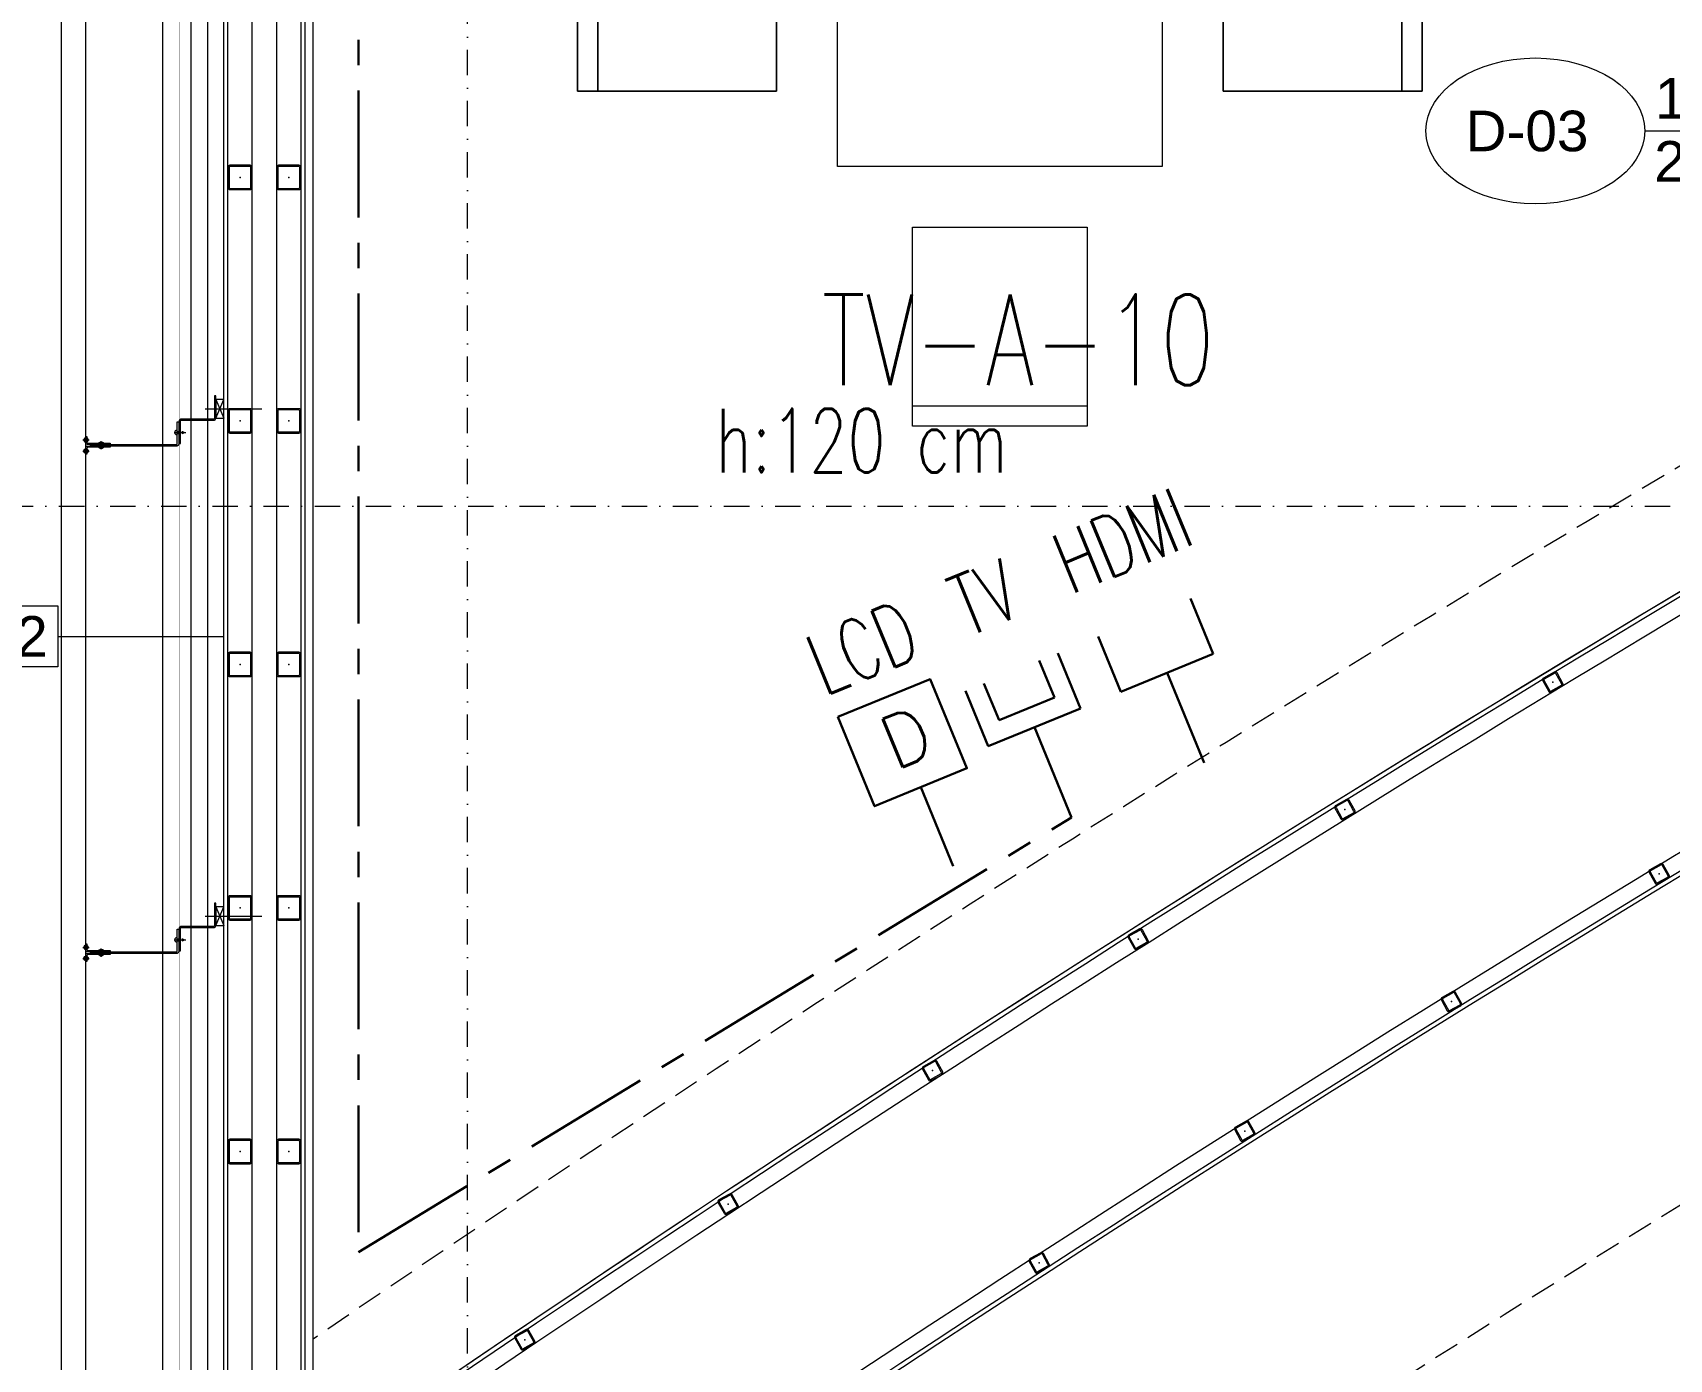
# Model space of a CAD drawing. Extents: x -2598 to 23780, y 0 to 8114.
# Drawn here: x 7060.4 to 7463.5, y 974.8 to 1301.6 of the extents above; entities that cross this region are included whole.
import ezdxf
from ezdxf.enums import TextEntityAlignment as Align

# ---------------------------------------------------------------- set-up
doc = ezdxf.new("R2010")
doc.units = 0
doc.header["$LTSCALE"] = 25
doc.header["$MEASUREMENT"] = 0
for name, pattern in [('CENTER', [2, 1.25, -0.25, 0.25, -0.25]), ('DASHDOT2', [0.5, 0.25, -0.125, 0, -0.125]), ('DOT2', [0.125, 0, -0.125]), ('HIDDEN', [0.375, 0.25, -0.125])]:
    doc.linetypes.add(name, pattern=pattern)
doc.layers.get('0').update_dxf_attribs({"color": 9, "lineweight": 9})
for name, color, linetype, lineweight in [('05', 9, 'Continuous', 9), ('06C', 9, 'Continuous', 9), ('06D', 9, 'Continuous', 9), ('10', 9, 'Continuous', 9), ('11', 9, 'Continuous', 9), ('20', 9, 'DOT2', 9), ('22', 8, 'Continuous', 9), ('24', 9, 'DASHDOT2', 9), ('33', 9, 'BATTING', 9), ('35', 9, 'Continuous', 9), ('E-DATA LCD EKRAN', 7, 'Continuous', 30), ('E-DATA PRİZİ (RJ45)', 7, 'Continuous', 30), ('E-KABLO', 7, 'Continuous', 30), ('E-YAZI', 7, 'Continuous', 30)]:
    doc.layers.add(name, color=color, linetype=linetype, lineweight=lineweight)
doc.styles.add('Arial', font='arial.ttf', dxfattribs={"height": 2.5})
doc.styles.add('E-YAZI', font='txttw.shx')
doc.linetypes.add('BATTING', pattern='A,0.0001,-0.1,[134,ltypeshp.shx,S=0.1,R=0,X=-0.1,Y=0],-0.2,[134,ltypeshp.shx,S=0.1,R=180,X=0.1,Y=0],-0.1', length=0.4001)

# ---------------------------------------------------------------- blocks, each defined once
blk = doc.blocks.new('p-table_4')
for points in [[(-21.5, 55), (21.5, 55), (21.5, 104), (-21.5, 104)], [(-40, 40), (40, 40), (40, -40), (-40, -40)], [(-104, 21.5), (-55, 21.5), (-55, -21.5), (-104, -21.5)], [(-104, -21.5), (-55, -21.5), (-55, 21.5), (-104, 21.5)], [(104, 21.5), (55, 21.5), (55, -21.5), (104, -21.5)], [(104, -21.5), (55, -21.5), (55, 21.5), (104, 21.5)], [(-21.5, -55), (21.5, -55), (21.5, -104), (-21.5, -104)]]:
    blk.add_lwpolyline(points, close=True)
for points in [[(-21.5, 99), (21.5, 99)], [(-99, -21.5), (-99, 21.5)], [(-99, 21.5), (-99, -21.5)], [(99, -21.5), (99, 21.5)], [(99, 21.5), (99, -21.5)], [(-21.5, -99), (21.5, -99)]]:
    blk.add_lwpolyline(points)
blk = doc.blocks.new('0_wallno')
blk.add_lwpolyline([(-7.84, 1.5), (7.942, 1.5), (7.942, -1.5), (-7.84, -1.5)], close=True)
blk.add_lwpolyline([(7.942, 0), (16.132, 0)])
at = {"style": 'Arial'}
blk.add_attdef('GENISLIK', text='', height=2, dxfattribs=at).set_placement((8.442, 0), align=Align.BOTTOM_LEFT)
blk.add_attdef('DUVARNO', text='', height=2, dxfattribs=at).set_placement((0, 0), align=Align.MIDDLE_CENTER)
blk.add_attdef('YUKSEKLIK', text='', height=2, dxfattribs=at).set_placement((8.442, -0.5), align=Align.TOP_LEFT)
blk = doc.blocks.new('0_doorno')
blk.add_lwpolyline([(4.5, 0), (12.5, 0)])
blk.add_ellipse((-0.891, 0), major_axis=(-5.391, 0), ratio=0.666667)
at = {"style": 'Arial'}
blk.add_attdef('YUKSEKLIK', text='', height=2, dxfattribs=at).set_placement((5, 12.3), align=Align.TOP_LEFT)
blk.add_attdef('KAPINO', text='', height=2, dxfattribs=at).set_placement((0, 0), align=Align.MIDDLE)
blk.add_attdef('GENISLIK', text='', height=2, dxfattribs=at).set_placement((5, -3.789), align=Align.BOTTOM_LEFT)
blk = doc.blocks.new('p- alum kaplama profil')
at = {"lineweight": 13}
blk.add_lwpolyline([(7.12, 12.59), (7.12, 26.49)], dxfattribs=at)
at = {"lineweight": 5}
blk.add_lwpolyline([(9.44, 15.16), (4.79, 15.16), (4.79, 17.16), (9.44, 17.16)], close=True, dxfattribs=at)
for points in [[(4.79, 15.16), (9.44, 17.16)], [(9.44, 15.16), (4.79, 17.16)]]:
    blk.add_lwpolyline(points, dxfattribs=at)
at = {"lineweight": 18}
blk.add_lwpolyline([(4.09, 6.16), (-1.41, 6.16), (-1.41, 6.46), (4.09, 6.46, 0.414214), (4.29, 6.66), (4.29, 14.66, -0.414214), (4.79, 15.16), (10.29, 15.16), (10.29, 14.86), (4.79, 14.86, 0.414214), (4.59, 14.66), (4.59, 6.66, -0.414214)], format="xyb", close=True, dxfattribs=at)
blk.add_lwpolyline([(-2.06, 5.56), (-2.06, -2.34), (-2.06, -15.69), (-1.66, -15.69), (-1.66, -2.34), (-1.66, 5.56), (-1.66, 5.56), (-1.66, 5.57), (-1.66, 5.57), (-1.66, 5.58), (-1.66, 5.58), (-1.65, 5.59), (-1.65, 5.59), (-1.65, 5.59), (-1.65, 5.6), (-1.65, 5.6), (-1.64, 5.61), (-1.64, 5.61), (-1.64, 5.62), (-1.64, 5.62), (-1.63, 5.62), (-1.63, 5.63), (-1.63, 5.63), (-1.62, 5.63), (-1.62, 5.64), (-1.61, 5.64), (-1.61, 5.64), (-1.61, 5.64), (-1.6, 5.65), (-1.6, 5.65), (-1.59, 5.65), (-1.59, 5.65), (-1.58, 5.65), (-1.58, 5.65), (-1.57, 5.66), (-1.57, 5.66), (-1.56, 5.66), (-1.56, 5.66), (3.94, 5.66), (3.94, 6.06), (-1.56, 6.06), (-1.58, 6.06), (-1.61, 6.05), (-1.63, 6.05), (-1.66, 6.05), (-1.68, 6.04), (-1.7, 6.03), (-1.73, 6.03), (-1.75, 6.02), (-1.77, 6.01), (-1.79, 6), (-1.82, 5.99), (-1.84, 5.97), (-1.86, 5.96), (-1.88, 5.94), (-1.89, 5.93), (-1.91, 5.91), (-1.93, 5.89), (-1.95, 5.87), (-1.96, 5.85), (-1.97, 5.83), (-1.99, 5.81), (-2, 5.79), (-2.01, 5.77), (-2.02, 5.75), (-2.03, 5.72), (-2.04, 5.7), (-2.04, 5.68), (-2.05, 5.65), (-2.05, 5.63), (-2.06, 5.61), (-2.06, 5.58)], close=True)
blk.add_lwpolyline([(-1.66, -2.34), (-2.06, -2.34)])
for points in [[(-2.36, -10.84), (-2.36, -16.39), (-2.36, -16.39, -0.414214), (-2.51, -16.54), (-2.51, -16.54), (-4.06, -16.54), (-4.06, -16.84), (-2.51, -16.84), (-2.51, -16.84, 0.414214), (-2.06, -16.39), (-2.06, -10.84)], [(-1.36, -10.84), (-1.66, -10.84), (-1.66, -16.39, 0.414214), (-1.21, -16.84), (-1.21, -16.84), (0.34, -16.84), (0.34, -16.54), (-1.21, -16.54), (-1.21, -16.54, -0.414214), (-1.36, -16.39), (-1.36, -16.39)]]:
    blk.add_lwpolyline(points, format="xyb", close=True)
for points in [[(0.67, 5.66, -10), (1.91, 5.66, -10)], [(0.67, 5.66, -10), (0.67, 5.64, -10), (0.67, 5.62, -10), (0.67, 5.6, -10), (0.68, 5.58, -10), (0.68, 5.56, -10), (0.69, 5.54, -10), (0.69, 5.52, -10), (0.7, 5.5, -10), (0.7, 5.48, -10), (0.71, 5.46, -10), (0.72, 5.45, -10), (0.73, 5.43, -10), (0.74, 5.41, -10), (0.75, 5.4, -10), (0.76, 5.38, -10), (0.77, 5.36, -10), (0.79, 5.35, -10), (0.8, 5.33, -10), (0.81, 5.32, -10), (0.83, 5.31, -10), (0.84, 5.29, -10), (0.86, 5.28, -10), (0.87, 5.27, -10), (0.89, 5.26, -10), (0.91, 5.25, -10), (0.92, 5.24, -10), (0.94, 5.23, -10), (0.96, 5.22, -10), (0.98, 5.21, -10), (1, 5.21, -10), (1.02, 5.2, -10), (1.03, 5.2, -10)], [(0.96, 5.66, -10), (0.97, 5.66, -10), (0.97, 5.66, -10), (0.97, 5.66, -10), (0.98, 5.66, -10), (0.98, 5.66, -10), (0.99, 5.66, -10), (0.99, 5.66, -10), (1, 5.66, -10), (1, 5.67, -10), (1, 5.67, -10), (1.01, 5.67, -10), (1.01, 5.67, -10), (1.01, 5.67, -10), (1.02, 5.68, -10), (1.02, 5.68, -10), (1.02, 5.68, -10), (1.03, 5.69, -10), (1.03, 5.69, -10), (1.03, 5.69, -10), (1.04, 5.7, -10), (1.04, 5.7, -10), (1.04, 5.7, -10), (1.04, 5.71, -10), (1.04, 5.71, -10), (1.05, 5.72, -10), (1.05, 5.72, -10), (1.05, 5.72, -10), (1.05, 5.73, -10), (1.05, 5.73, -10), (1.05, 5.74, -10), (1.05, 5.74, -10), (1.05, 5.75, -10)], [(1.61, 6.87, -10), (0.98, 6.96, -10)], [(1.33, 5.85, -10), (0.98, 5.88, -10)], [(1.56, 7.05, -10), (1.02, 7.13, -10)], [(1.03, 5.2, -10), (1.04, 5.2, -10), (1.05, 5.19, -10), (1.05, 5.19, -10), (1.06, 5.19, -10), (1.06, 5.19, -10), (1.07, 5.19, -10), (1.07, 5.19, -10), (1.08, 5.19, -10), (1.08, 5.19, -10), (1.09, 5.19, -10), (1.09, 5.18, -10), (1.1, 5.18, -10), (1.1, 5.18, -10), (1.11, 5.18, -10), (1.11, 5.18, -10), (1.12, 5.18, -10), (1.12, 5.18, -10), (1.13, 5.18, -10), (1.13, 5.18, -10), (1.14, 5.18, -10), (1.15, 5.18, -10), (1.15, 5.18, -10), (1.16, 5.17, -10), (1.16, 5.17, -10), (1.17, 5.17, -10), (1.17, 5.17, -10), (1.18, 5.17, -10), (1.18, 5.17, -10), (1.19, 5.17, -10), (1.19, 5.17, -10), (1.2, 5.17, -10), (1.2, 5.17, -10)], [(1.05, 6.91, -10), (1.29, 7.56, -10)], [(1.05, 5.83, -10), (1.05, 6.01, -10)], [(1.05, 5.75, -10), (1.05, 5.83, -10)], [(1.2, 5.17, -10), (1.2, 5.2, -10)], [(1.38, 5.2, -10), (1.2, 5.2, -10)], [(1.29, 4.93, -10), (1.29, 7.8, -10)], [(1.53, 6.82, -10), (1.29, 7.56, -10)], [(1.29, 6.16, -10), (1.29, 6.26, -10)], [(1.38, 5.17, -10), (1.38, 5.2, -10)], [(1.38, 5.17, -10), (1.38, 5.17, -10), (1.39, 5.17, -10), (1.39, 5.17, -10), (1.4, 5.17, -10), (1.41, 5.17, -10), (1.41, 5.17, -10), (1.42, 5.17, -10), (1.42, 5.17, -10), (1.43, 5.17, -10), (1.43, 5.18, -10), (1.44, 5.18, -10), (1.44, 5.18, -10), (1.45, 5.18, -10), (1.45, 5.18, -10), (1.46, 5.18, -10), (1.46, 5.18, -10), (1.47, 5.18, -10), (1.47, 5.18, -10), (1.48, 5.18, -10), (1.48, 5.18, -10), (1.49, 5.18, -10), (1.5, 5.19, -10), (1.5, 5.19, -10), (1.51, 5.19, -10), (1.51, 5.19, -10), (1.52, 5.19, -10), (1.52, 5.19, -10), (1.53, 5.19, -10), (1.53, 5.19, -10), (1.54, 5.19, -10), (1.54, 5.2, -10), (1.55, 5.2, -10)], [(1.53, 5.75, -10), (1.53, 5.92, -10)], [(1.53, 5.75, -10), (1.53, 5.74, -10), (1.53, 5.74, -10), (1.53, 5.73, -10), (1.53, 5.73, -10), (1.53, 5.72, -10), (1.54, 5.72, -10), (1.54, 5.72, -10), (1.54, 5.71, -10), (1.54, 5.71, -10), (1.54, 5.7, -10), (1.54, 5.7, -10), (1.55, 5.7, -10), (1.55, 5.69, -10), (1.55, 5.69, -10), (1.55, 5.69, -10), (1.56, 5.68, -10), (1.56, 5.68, -10), (1.56, 5.68, -10), (1.57, 5.67, -10), (1.57, 5.67, -10), (1.58, 5.67, -10), (1.58, 5.67, -10), (1.58, 5.67, -10), (1.59, 5.66, -10), (1.59, 5.66, -10), (1.6, 5.66, -10), (1.6, 5.66, -10), (1.6, 5.66, -10), (1.61, 5.66, -10), (1.61, 5.66, -10), (1.62, 5.66, -10), (1.62, 5.66, -10)], [(1.55, 5.2, -10), (1.57, 5.2, -10), (1.59, 5.21, -10), (1.6, 5.21, -10), (1.62, 5.22, -10), (1.64, 5.23, -10), (1.66, 5.24, -10), (1.68, 5.25, -10), (1.69, 5.26, -10), (1.71, 5.27, -10), (1.73, 5.28, -10), (1.74, 5.29, -10), (1.76, 5.31, -10), (1.77, 5.32, -10), (1.78, 5.33, -10), (1.8, 5.35, -10), (1.81, 5.36, -10), (1.82, 5.38, -10), (1.83, 5.4, -10), (1.84, 5.41, -10), (1.85, 5.43, -10), (1.86, 5.45, -10), (1.87, 5.46, -10), (1.88, 5.48, -10), (1.89, 5.5, -10), (1.89, 5.52, -10), (1.9, 5.54, -10), (1.9, 5.56, -10), (1.9, 5.58, -10), (1.91, 5.6, -10), (1.91, 5.62, -10), (1.91, 5.64, -10), (1.91, 5.66, -10)], [(-3.29, -17.54, 0), (-3.29, -16.04, 0)], [(-2.86, -13.04, 0), (-0.86, -13.04, 0)], [(-2.36, -12.52, 0), (-2.4, -12.53, 0), (-2.43, -12.56, 0), (-2.47, -12.58, 0), (-2.5, -12.6, 0), (-2.53, -12.63, 0), (-2.56, -12.66, 0), (-2.59, -12.69, 0), (-2.61, -12.73, 0), (-2.63, -12.76, 0), (-2.65, -12.8, 0), (-2.67, -12.84, 0), (-2.68, -12.88, 0), (-2.69, -12.92, 0), (-2.7, -12.96, 0), (-2.71, -13, 0), (-2.71, -13.04, 0), (-2.71, -13.08, 0), (-2.7, -13.13, 0), (-2.69, -13.17, 0), (-2.68, -13.21, 0), (-2.67, -13.25, 0), (-2.65, -13.28, 0), (-2.63, -13.32, 0), (-2.61, -13.36, 0), (-2.59, -13.39, 0), (-2.56, -13.42, 0), (-2.53, -13.45, 0), (-2.5, -13.48, 0), (-2.47, -13.51, 0), (-2.43, -13.53, 0), (-2.4, -13.55, 0), (-2.36, -13.57, 0)], [(-2.36, -13.04, 0), (-2.36, -12.52, 0)], [(-2.36, -13.04, 0), (-2.36, -12.73, 0)], [(-2.36, -12.73, 0), (-2.36, -13.04, 0)], [(-1.36, -12.73, 0), (-2.36, -12.73, 0)], [(-2.36, -13.04, 0), (-2.36, -13.36, 0)], [(-2.36, -13.04, 0), (-2.36, -13.57, 0)], [(-2.36, -13.36, 0), (-2.36, -13.04, 0)], [(-1.36, -13.36, 0), (-2.36, -13.36, 0)], [(-1.36, -13.04, 0), (-1.36, -12.37, 0)], [(-1.36, -13.72, 0), (-1.32, -13.68, 0), (-1.29, -13.65, 0), (-1.26, -13.61, 0), (-1.23, -13.58, 0), (-1.2, -13.54, 0), (-1.18, -13.5, 0), (-1.16, -13.45, 0), (-1.14, -13.41, 0), (-1.12, -13.37, 0), (-1.1, -13.32, 0), (-1.09, -13.28, 0), (-1.08, -13.23, 0), (-1.07, -13.18, 0), (-1.06, -13.14, 0), (-1.06, -13.09, 0), (-1.06, -13.04, 0), (-1.06, -12.99, 0), (-1.06, -12.95, 0), (-1.07, -12.9, 0), (-1.08, -12.85, 0), (-1.09, -12.81, 0), (-1.1, -12.76, 0), (-1.12, -12.72, 0), (-1.14, -12.67, 0), (-1.16, -12.63, 0), (-1.18, -12.59, 0), (-1.2, -12.55, 0), (-1.23, -12.51, 0), (-1.26, -12.47, 0), (-1.29, -12.43, 0), (-1.32, -12.4, 0), (-1.36, -12.37, 0)], [(-1.36, -13.04, 0), (-1.36, -13.72, 0)], [(-0.56, -17.54, 0), (-0.56, -16.04, 0)], [(-3.84, -17.04, 0), (-3.81, -17.07, 0), (-3.78, -17.1, 0), (-3.75, -17.12, 0), (-3.72, -17.15, 0), (-3.69, -17.17, 0), (-3.66, -17.19, 0), (-3.62, -17.21, 0), (-3.59, -17.23, 0), (-3.55, -17.24, 0), (-3.52, -17.26, 0), (-3.48, -17.27, 0), (-3.44, -17.28, 0), (-3.4, -17.28, 0), (-3.36, -17.29, 0), (-3.32, -17.29, 0), (-3.29, -17.29, 0), (-3.25, -17.29, 0), (-3.21, -17.29, 0), (-3.17, -17.28, 0), (-3.13, -17.28, 0), (-3.09, -17.27, 0), (-3.06, -17.26, 0), (-3.02, -17.24, 0), (-2.98, -17.23, 0), (-2.95, -17.21, 0), (-2.91, -17.19, 0), (-2.88, -17.17, 0), (-2.85, -17.15, 0), (-2.82, -17.12, 0), (-2.79, -17.1, 0), (-2.76, -17.07, 0), (-2.73, -17.04, 0)], [(-3.29, -17.04, 0), (-3.84, -17.04, 0)], [(-2.85, -16.54, 0), (-2.86, -16.51, 0), (-2.87, -16.47, 0), (-2.89, -16.44, 0), (-2.91, -16.41, 0), (-2.93, -16.38, 0), (-2.96, -16.35, 0), (-2.98, -16.33, 0), (-3.01, -16.31, 0), (-3.04, -16.29, 0), (-3.07, -16.27, 0), (-3.11, -16.25, 0), (-3.14, -16.24, 0), (-3.18, -16.23, 0), (-3.21, -16.22, 0), (-3.25, -16.22, 0), (-3.29, -16.22, 0), (-3.32, -16.22, 0), (-3.36, -16.22, 0), (-3.39, -16.23, 0), (-3.43, -16.24, 0), (-3.46, -16.25, 0), (-3.5, -16.27, 0), (-3.53, -16.29, 0), (-3.56, -16.31, 0), (-3.59, -16.33, 0), (-3.61, -16.35, 0), (-3.64, -16.38, 0), (-3.66, -16.41, 0), (-3.68, -16.44, 0), (-3.7, -16.47, 0), (-3.71, -16.51, 0), (-3.73, -16.54, 0)], [(-3.29, -16.54, 0), (-3.73, -16.54, 0)], [(-3.29, -16.54, 0), (-3.55, -16.54, 0)], [(-3.55, -16.54, 0), (-3.29, -16.54, 0)], [(-3.55, -17.04, 0), (-3.55, -16.54, 0)], [(-3.29, -16.54, 0), (-2.85, -16.54, 0)], [(-3.29, -16.54, 0), (-3.03, -16.54, 0)], [(-3.03, -16.54, 0), (-3.29, -16.54, 0)], [(-3.29, -17.04, 0), (-2.73, -17.04, 0)], [(-3.03, -17.04, 0), (-3.03, -16.54, 0)], [(-0.56, -17.04, 0), (-1.11, -17.04, 0)], [(0, -17.04, 0), (-0.03, -17.07, 0), (-0.06, -17.1, 0), (-0.09, -17.12, 0), (-0.12, -17.15, 0), (-0.15, -17.17, 0), (-0.18, -17.19, 0), (-0.22, -17.21, 0), (-0.25, -17.23, 0), (-0.29, -17.24, 0), (-0.33, -17.26, 0), (-0.36, -17.27, 0), (-0.4, -17.28, 0), (-0.44, -17.28, 0), (-0.48, -17.29, 0), (-0.52, -17.29, 0), (-0.56, -17.29, 0), (-0.59, -17.29, 0), (-0.63, -17.29, 0), (-0.67, -17.28, 0), (-0.71, -17.28, 0), (-0.75, -17.27, 0), (-0.79, -17.26, 0), (-0.82, -17.24, 0), (-0.86, -17.23, 0), (-0.89, -17.21, 0), (-0.93, -17.19, 0), (-0.96, -17.17, 0), (-0.99, -17.15, 0), (-1.02, -17.12, 0), (-1.05, -17.1, 0), (-1.08, -17.07, 0), (-1.11, -17.04, 0)], [(-1, -16.54, 0), (-0.98, -16.51, 0), (-0.97, -16.47, 0), (-0.95, -16.44, 0), (-0.93, -16.41, 0), (-0.91, -16.38, 0), (-0.88, -16.35, 0), (-0.86, -16.33, 0), (-0.83, -16.31, 0), (-0.8, -16.29, 0), (-0.77, -16.27, 0), (-0.73, -16.25, 0), (-0.7, -16.24, 0), (-0.66, -16.23, 0), (-0.63, -16.22, 0), (-0.59, -16.22, 0), (-0.56, -16.22, 0), (-0.52, -16.22, 0), (-0.48, -16.22, 0), (-0.45, -16.23, 0), (-0.41, -16.24, 0), (-0.38, -16.25, 0), (-0.34, -16.27, 0), (-0.31, -16.29, 0), (-0.28, -16.31, 0), (-0.25, -16.33, 0), (-0.23, -16.35, 0), (-0.2, -16.38, 0), (-0.18, -16.41, 0), (-0.16, -16.44, 0), (-0.14, -16.47, 0), (-0.13, -16.51, 0), (-0.12, -16.54, 0)], [(-0.56, -16.54, 0), (-1, -16.54, 0)], [(-0.56, -16.54, 0), (-0.82, -16.54, 0)], [(-0.82, -16.54, 0), (-0.56, -16.54, 0)], [(-0.82, -17.04, 0), (-0.82, -16.54, 0)], [(-0.56, -16.54, 0), (-0.3, -16.54, 0)], [(-0.56, -16.54, 0), (-0.12, -16.54, 0)], [(-0.3, -16.54, 0), (-0.56, -16.54, 0)], [(-0.56, -17.04, 0), (0, -17.04, 0)], [(-0.3, -17.04, 0), (-0.3, -16.54, 0)]]:
    blk.add_polyline3d(points)
blk = doc.blocks.new('Prf-40x40')
for points in [[(1.5, -2), (-1.5, -2, -0.414214), (-2, -1.5), (-2, 1.5, -0.414214), (-1.5, 2), (1.5, 2, -0.414214), (2, 1.5), (2, -1.5, -0.414214)], [(1.5, -1.7), (-1.5, -1.7, -0.414214), (-1.7, -1.5), (-1.7, 1.5, -0.414214), (-1.5, 1.7), (1.5, 1.7, -0.414214), (1.7, 1.5), (1.7, -1.5, -0.414214)]]:
    blk.add_lwpolyline(points, format="xyb", close=True)
blk.add_point((0, 0))
blk = doc.blocks.new('prf-60x60')
for points in [[(-2.5, -6), (2.5, -6, 0.414214), (3, -5.5), (3, -0.5, 0.414214), (2.5, 0), (-2.5, 0, 0.414214), (-3, -0.5), (-3, -5.5, 0.414214)], [(-2.5, -5.7), (2.5, -5.7, 0.414214), (2.7, -5.5), (2.7, -0.5, 0.414214), (2.5, -0.3), (-2.5, -0.3, 0.414214), (-2.7, -0.5), (-2.7, -5.5, 0.414214)]]:
    blk.add_lwpolyline(points, format="xyb", close=True)
at = {"color": 252}
blk.add_point((0, -3), dxfattribs=at)
blk = doc.blocks.new('E-LCD+TV+HDMI')
at = {"layer": 'E-DATA PRİZİ (RJ45)', "color": 1}
for p, q in [((-24.58, 77.49), (-24.58, 48)), ((-14.75, 77.49), (-14.75, 57.83)), ((14.75, 77.49), (14.75, 57.83)), ((24.58, 77.49), (24.58, 48)), ((46.06, 77.49), (46.06, 48)), ((95.21, 77.49), (95.21, 48)), ((-14.75, 57.83), (14.75, 57.83)), ((-63.03, 0), (-63.03, 41.99)), ((-24.58, 48), (24.58, 48)), ((0, 48), (0, 0)), ((46.06, 48), (95.21, 48)), ((70.64, 48), (70.64, 0))]:
    blk.add_line(p, q, dxfattribs=at)
blk.add_lwpolyline([(-87.61, 89.56), (-38.46, 89.56), (-38.46, 41.99), (-87.61, 41.99)], close=True, dxfattribs=at)
at = {"layer": 'E-DATA PRİZİ (RJ45)', "color": 1, "style": 'E-YAZI'}
blk.add_text('D', height=25.6, dxfattribs=at).set_placement((-71.83, 54.59))
at = {"layer": 'E-YAZI', "color": 1, "style": 'E-YAZI', "width": 0.7}
for s, p in [('LCD', (-90, 101.57)), ('TV', (-14, 101.57)), ('HDMI', (41.23, 101.57))]:
    blk.add_text(s, height=30, dxfattribs=at).set_placement(p)

msp = doc.modelspace()

# ---------------------------------------------------------------- linework, layer by layer
at = {"layer": '06C'}
msp.add_line((7067.5, 861.68), (7067.5, 2865), dxfattribs=at)
msp.add_lwpolyline([(7676.22, 1215.64), (7737.75, 1104.54, 0.030791), (7109.42, 704.15), (7109.42, 847.7)], format="xyb", dxfattribs=at)
at = {"layer": '06D'}
for points in [[(7098.17, 861.98), (7092.5, 861.98), (7092.5, 1450)], [(7099.5, 869.98), (7099.5, 1450)]]:
    msp.add_lwpolyline(points, dxfattribs=at)
msp.add_lwpolyline([(7114.5, 1443), (7120.5, 1443), (7120.5, 895.86), (7114.5, 895.86)], close=True, dxfattribs=at)
msp.add_lwpolyline([(7110.87, 867.48, -0.026656), (7669.43, 1217.59), (7645.2, 1261.33, 0.024327), (7129.77, 941.6, 0.024327)], format="xyb", dxfattribs=at)
at = {"layer": '10'}
msp.add_line((7073.5, 861.68), (7073.5, 2859), dxfattribs=at)
at = {"layer": '10', "const_width": 0.1}
msp.add_lwpolyline([(7096.5, 861.98), (7096.5, 1456.63)], dxfattribs=at)
at = {"layer": '11'}
for points in [[(7107.5, 1450), (7127.5, 1450), (7127.5, 888.86), (7107.5, 888.86)], [(7108.5, 1449), (7126.5, 1449), (7126.5, 889.86), (7108.5, 889.86)]]:
    msp.add_lwpolyline(points, close=True, dxfattribs=at)
msp.add_lwpolyline([(7129.5, 946.27, -0.02439), (7646.76, 1266.77), (7674.86, 1216.03, 0.026932), (7110.87, 862.59), (7110.87, 861.37, -0.027001), (7676.22, 1215.64), (7647.15, 1268.13, 0.024402), (7129.5, 947.48)], format="xyb", dxfattribs=at)
at = {"layer": '20', "linetype": 'HIDDEN', "lineweight": 0}
msp.add_lwpolyline([(7129.5, 979.76, -0.152644), (10705.5, 2076.19, -0.10573)], format="xyb", dxfattribs=at)
at = {"layer": '20', "linetype": 'HIDDEN'}
msp.add_lwpolyline([(7109.42, 775.36, -0.029077), (7709.78, 1155.04)], format="xyb", dxfattribs=at)
at = {"layer": '24'}
for points in [[(7167.5, 195), (7167.5, 4035)], [(6827.5, 1185), (11027.5, 1185)]]:
    msp.add_lwpolyline(points, dxfattribs=at)
at = {"layer": '33', "ltscale": 0.4}
msp.add_lwpolyline([(7103.47, 1450), (7103.5, 871.53), (7103.5, 871.53)], dxfattribs=at)
at = {"layer": '35'}
msp.add_lwpolyline([(7497.5, 1835), (7497.5, 1182.71), (7497.58, 1182.57, 0.017498), (7129.5, 947.48), (7129.5, 1835)], format="xyb", close=True, dxfattribs=at)
at = {"layer": 'E-KABLO', "color": 6, "linetype": 'CENTER'}
for p, q in [((7140.7, 1387.37), (7140.7, 1001.18)), ((7140.7, 1001.18), (7316.29, 1108.31))]:
    msp.add_line(p, q, dxfattribs=at)

# ---------------------------------------------------------------- block references
at = {"layer": '05'}
msp.add_blockref('p-table_4', (7298.63, 1308.71), dxfattribs=at)
at = {"layer": '10'}
for p in [(7111.5, 1269), (7123.5, 1269), (7111.5, 1209), (7123.5, 1209), (7111.5, 1149), (7123.5, 1149), (7111.5, 1089), (7123.5, 1089), (7111.5, 1029), (7123.5, 1029)]:
    msp.add_blockref('prf-60x60', p, dxfattribs=at)
at = {"layer": '10', "xscale": -1}
for name, p, rotation in [('p- alum kaplama profil', (7090.34, 1201.86), 270), ('Prf-40x40', (7434.86, 1141.63), 28.99122559832658), ('Prf-40x40', (7383.66, 1110.24), 28.99122559832658), ('Prf-40x40', (7461.04, 1094.39), 28.99122559832658), ('p- alum kaplama profil', (7090.34, 1076.86), 270), ('Prf-40x40', (7332.73, 1078.35), 28.99122559832658), ('Prf-40x40', (7409.88, 1062.93), 28.99122559832658), ('Prf-40x40', (7282.09, 1045.95), 28.99122559832658), ('Prf-40x40', (7358.98, 1031.01), 28.99122559832658), ('Prf-40x40', (7231.73, 1013.05), 28.99122559832658), ('Prf-40x40', (7308.36, 998.58), 28.99122559832658), ('Prf-40x40', (7181.65, 979.63), 28.99122559832658)]:
    msp.add_blockref(name, p, dxfattribs=dict(at, rotation=rotation))
at = {"layer": '22'}
ref = msp.add_blockref('0_doorno', (7435, 1277.45), dxfattribs=dict(at, xscale=5, yscale=5, zscale=5))
ref.add_attrib('KAPINO', 'D-03', dxfattribs={"layer": '0', "height": 10, "style": 'Arial'}).set_placement((7428.49, 1277.44), align=Align.MIDDLE)
ref.add_attrib('GENISLIK', '185', dxfattribs={"layer": '0', "height": 10, "style": 'Arial'}).set_placement((7460, 1277.45), align=Align.BOTTOM_LEFT)
ref.add_attrib('YUKSEKLIK', '270', dxfattribs={"layer": '0', "height": 10, "style": 'Arial'}).set_placement((7459.82, 1274.95), align=Align.TOP_LEFT)
ref = msp.add_blockref('0_wallno', (7026.88, 1152.91), dxfattribs=dict(at, xscale=5, yscale=5, zscale=5))
ref.add_attrib('DUVARNO', 'AUDI-GC02', dxfattribs={"layer": '0', "height": 10, "style": 'Arial'}).set_placement((7026.88, 1152.91), align=Align.MIDDLE_CENTER)
at = {"layer": 'E-DATA LCD EKRAN', "color": 1, "xscale": 0.5, "yscale": 0.5, "zscale": 0.5, "rotation": 22.35696918378736}
msp.add_blockref('E-LCD+TV+HDMI', (7316.29, 1108.31), dxfattribs=at)

# ---------------------------------------------------------------- texts
at = {"layer": 'E-KABLO', "color": 30, "linetype": 'Continuous', "style": 'E-YAZI', "width": 0.7}
msp.add_text('TV-A-10', height=22.4, dxfattribs=at).set_placement((7254.8, 1214.78))
at = {"layer": 'E-YAZI', "color": 3, "style": 'E-YAZI', "width": 0.7}
msp.add_text('h:120 cm', height=15.68, dxfattribs=at).set_placement((7228.65, 1193.33))

doc.saveas('drawing.dxf')
